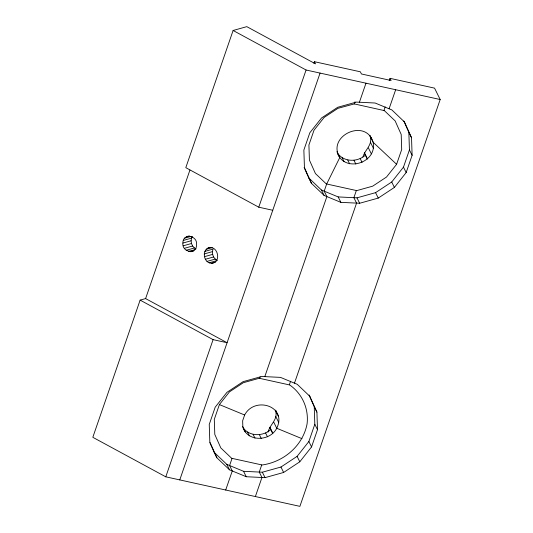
<?xml version="1.0" encoding="UTF-8"?>
<svg xmlns="http://www.w3.org/2000/svg" width="533" height="533" viewBox="0 0 533 533"><rect width="100%" height="100%" fill="white"/><g stroke="black" fill="none" stroke-linecap="round" stroke-linejoin="round"><path stroke-width="0.8" d="M182.886 243.068C182.646 232.701 197.776 235.366 196.557 244.714C196.797 255.074 181.666 252.415 182.886 243.068L191.1 240.769L191.554 238.131L192.473 236.472M208.196 247.965C217.897 244.547 221.968 262.716 211.514 263.309C202.913 263.016 201.394 248.285 210.435 247.339M217.364 260.504C213.22 258.552 211.368 253.275 213.06 249.084L204.845 251.383M140.126 300.119L213.093 339.641L227.085 342.726L145.602 298.587L140.126 300.119L92.815 437.307L165.783 476.828L299.892 506.35L440.185 99.524L434.555 88.138L390.036 78.338L389.23 80.676M390.036 78.338L391.109 80.51L361.434 73.974L360.361 71.802L314.437 61.695L315.509 63.867L246.799 26.65L233.108 30.481L185.797 167.668L258.765 207.19L272.756 210.269M145.602 298.587L189.928 170.054M165.783 476.828L213.093 339.641M258.765 207.19L306.075 70.003L233.108 30.481M313.897 63.267L314.437 61.695M179.774 479.907L320.066 73.081M219.396 404.58L214.299 419.371L214.799 434.428L220.829 447.94L231.668 458.28L262.123 464.989C283.783 461.958 302.931 445.728 307.081 423.882C308.887 408.664 302.298 393.747 289.712 384.973L259.258 378.27L243.321 382.714L229.476 391.855L219.396 404.58L244.634 415C254.634 395.892 287.573 406.046 276.747 428.252C269.971 441.697 247.006 442.163 242.675 426.633M244.634 415L242.648 420.75L242.841 426.607L245.187 431.863M232.035 458.433L229.583 465.529L232.268 470.959L225.699 490.02M259.671 378.29L260.157 376.871M354.285 103.915L384.326 110.597L395.166 120.938L401.196 134.456L401.695 149.513L396.599 164.297L386.518 177.029L372.674 186.17L356.737 190.614L326.283 183.912L315.443 173.571L309.413 160.053L308.913 144.996L314.01 130.212L324.091 117.48L337.935 108.339L354.285 103.915L355.018 101.79M264.801 376.624L326.882 196.584L324.197 191.154L326.649 184.058L339.801 157.488C326.263 135.935 365.951 117.633 373.153 142.278C377.404 163.658 342.832 173.491 336.969 151.539M359.415 102.249L365.984 83.188M268.052 432.076C269.825 424.335 278.473 419.531 275.501 410.483L278.539 416.646M362.933 156.942C364.918 149.666 372.847 145.016 370.208 136.321M261.71 464.969L259.265 472.065L261.95 477.495L255.374 496.549M289.346 384.819L290.572 381.275M356.324 190.594L353.879 197.69L356.564 203.12L294.476 383.154M383.96 110.451L385.186 106.9M389.09 108.779L395.666 89.724M209.829 442.57L214.186 452.33L226.831 464.39L243.561 471.299L262.356 472.211L280.958 467.028L297.108 456.361L308.867 441.511L314.816 424.261L314.237 406.692L309.207 395.433M304.11 167.442L308.8 177.955L321.446 190.021L338.175 196.924L356.97 197.843L375.565 192.653L391.722 181.993L403.481 167.135L409.431 149.886L408.851 132.317L403.821 121.058M214.186 452.33L216.871 457.76L229.516 469.82L246.246 476.729L265.041 477.641L283.636 472.458L299.793 461.791L311.545 446.94L317.495 429.691L316.915 412.122L309.207 395M406.159 172.565L412.109 155.316L411.529 137.747L404.494 121.984L391.848 109.918L375.119 103.016L356.317 102.096L337.722 107.286L321.572 117.946L309.813 132.797L303.863 150.053L304.443 167.615L311.485 183.385L324.131 195.451L340.86 202.353L359.655 203.266L378.25 198.083L394.4 187.423L406.159 172.565L403.481 167.135M337.935 153.704C344.418 162.318 357.703 162.099 365.358 155.19M243.321 428.079C249.804 436.694 263.089 436.474 270.744 429.565M186.403 236.679L189.388 235.846M184.558 238.211L191.28 236.332M183.339 240.43L191.554 238.131M183.259 245.8L191.474 243.501L192.626 246.006L194.418 247.978L196.084 248.878M184.411 248.305L192.626 246.006M186.204 250.277L194.418 247.978M188.422 251.476L195.145 249.597M190.794 251.763L193.785 250.93M206.231 249.304L212.207 247.632M204.199 253.941L212.42 251.649M204.379 256.686L212.594 254.388M205.352 259.271L213.573 256.979M207.011 261.397L215.225 259.098M209.149 262.796L216.618 260.71M211.514 263.309L215.245 262.269M306.075 70.003L440.185 99.524M301.984 438.672L276.747 428.252L273.802 422.296M396.599 164.297L373.153 142.278L370.115 136.108M309.88 396.352L297.234 384.293L280.505 377.384L261.703 376.471L243.108 381.655L226.958 392.321L215.199 407.172L209.249 424.421L209.829 441.99L216.871 457.76M408.851 132.317L411.529 137.747M409.431 149.886L412.109 155.316M391.722 181.993L394.4 187.423M370.402 142.178L373.347 148.134M368.416 147.927L371.361 153.884M364.499 152.878L367.444 158.834M364.286 153.018L367.23 158.974M360.188 158.601L362.06 162.385M375.565 192.653L378.25 198.083M353.992 160.333L355.857 164.117M347.723 160.027L349.595 163.811M342.146 157.728L344.018 161.512M356.97 197.843L359.655 203.266M338.175 196.924L340.86 202.353M321.446 190.021L324.131 195.451M308.8 177.955L311.485 183.385M314.237 406.692L316.915 412.122M314.816 424.261L317.495 429.691M308.867 441.511L311.545 446.94M275.568 410.13L276.194 411.396M297.108 456.361L299.793 461.791M275.788 416.546L278.732 422.502M269.885 427.246L272.829 433.202M269.671 427.393L272.616 433.349M265.574 432.976L267.446 436.76M280.958 467.028L283.636 472.458M259.378 434.701L261.25 438.486M253.108 434.402L254.981 438.186M247.532 432.096L249.404 435.881M262.356 472.211L265.041 477.641M243.561 471.299L246.246 476.729M226.831 464.39L229.516 469.82M369.902 135.395L371.188 138.28M275.608 410.49L276.574 412.655M191.1 240.769L191.474 243.501"/></g></svg>
